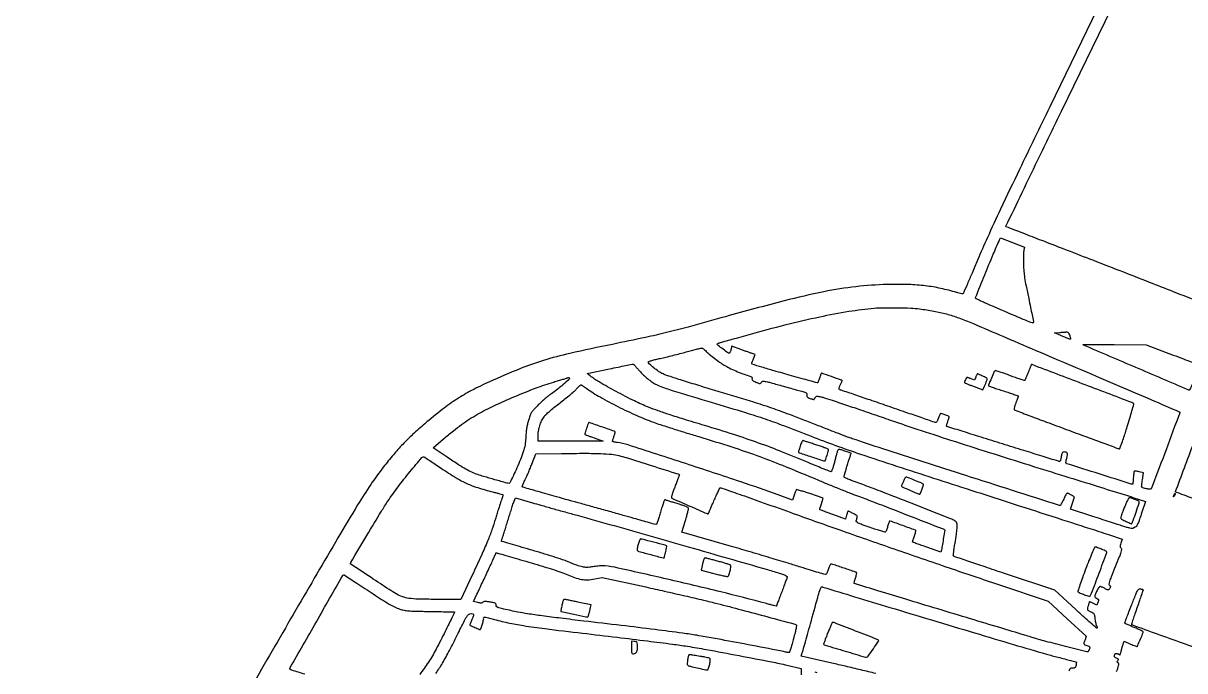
# Model space of a CAD drawing. Header units: metres. Extents: x 244 to 6504, y 133 to 4776.
# Drawn here: x 1139 to 1997, y 3397 to 3875 of the extents above; entities that cross this region are included whole.
import ezdxf

# ---------------------------------------------------------------- set-up
doc = ezdxf.new("R2010")
doc.units = ezdxf.units.M
doc.header["$MEASUREMENT"] = 0

msp = doc.modelspace()

# ---------------------------------------------------------------- linework, layer by layer
for points in [[(2417.15, 4385.34, 0.000003), (2246.3, 4080.82, 0.000001), (2074.73, 3775.01, 0.023956)], [(2390.74, 4302.36, -0.000001), (2436.6, 4383.87, -0.253439)], [(2985.13, 3282.36, 0.000001), (3054.44, 3256.15, 0.000001), (3117.63, 3232.25, 0.000001), (3170.61, 3212.21, 0.000007)], [(5649.78, 2908.29, -0.000001), (5592.12, 2927.27, -0.000136)], [(1770.95, 4232.21, -0.000001), (1756.31, 4203.53, -0.092463)], [(2661.8, 3304.26, -0.000001), (2697.55, 3290.75, -0.000089)], [(2356.38, 4565.48, -0.000006), (2331, 4482.37, -0.122858)], [(476.19, 4229.14, 0.000001), (459.62, 4235.08, 0.002147)], [(2166.88, 2385.74, -0.000003), (2059.01, 2428.09, -0.099946)], [(2437.16, 4383.96, -0.000005), (2469.22, 4367.55, -0.00026)], [(2313.85, 4375.02, -0.000022), (2253.11, 4267.79, -0.000348)], [(3110.93, 3253.38, 0.000013), (3012.15, 3290.74, 0.000016), (2894.73, 3335.15, 0.000013), (2769.32, 3382.57, -0.00051), (2533.81, 3471.88, -0.000503), (2297.42, 3562.08, -0.000023), (2063.26, 3651.71, -0.089134), (2058.39, 3654.65, -0.252954), (2058.24, 3655.06, -0.00055), (2059.22, 3661.9, -0.003408), (2060.39, 3669.64, -0.002087), (2061.88, 3678.76), (2065.84, 3702.46), (2077.4, 3733.66), (2088.96, 3764.86), (2106.7, 3796.48, 0.000002), (2119.15, 3818.66), (2165.06, 3900.45)], [(2809.66, 3348.58, -0.000003), (2861.11, 3329.19, -0.000175)], [(1593.92, 2905.57, -0.000004), (1514.48, 2912.51, -0.000011), (1436.43, 2919.33, -0.007054)], [(1602.37, 3892.86, 0.000027), (1625.76, 3936.8, 0.00054)], [(1818.98, 2759.08, 0.000018), (1857.04, 2862.14, 0.000008), (1895.3, 2965.72, 0.303576)], [(1615.57, 3936.29, 0.000086), (1595.22, 3897.28, 0.120702)], [(2076.79, 3628.02, -0.000014), (2129.58, 3607.84, -0.000367)], [(2002.8, 3671.24, -0.000254), (1988.21, 3676.98, 0.000593), (1970.6, 3683.9, 0.000318), (1948.85, 3692.4, 0.000317), (1926.66, 3701.04, 0.000497), (1907.56, 3708.44, -0.000276), (1891.18, 3714.78, -0.000455), (1877.35, 3720.15, -0.000021), (1864.88, 3725.01, -0.1038), (1864.65, 3725.16, -0.318451), (1864.62, 3725.38, -0.000012), (1876.59, 3750.31, -0.000519), (1889.84, 3777.82, -0.000312), (1905.63, 3810.45), (1946.84, 3895.51)], [(1939.94, 3902.13), (1897.01, 3813.59, 0.000596), (1874.65, 3767.35, 0.002175), (1860.64, 3737.94, 0.003384), (1850.95, 3717.01, 0.006773), (1843.62, 3700.31, -0.000334), (1839.6, 3690.82, -0.000549), (1836.19, 3682.79, -0.000035), (1833.11, 3675.56, -0.088503), (1832.99, 3675.38, -0.26798), (1832.81, 3675.33, -0.001634), (1831.13, 3675.73, -0.006028), (1829.19, 3676.23, -0.003732), (1826.92, 3676.86, 0.019846), (1815.15, 3679.73, 0.022598), (1803.68, 3681.51, 0.020787), (1791.31, 3682.34, 0.012934), (1776.78, 3682.34, 0.022469), (1753.85, 3680.71, 0.020307), (1730.36, 3677.01, 0.014398), (1700.94, 3670.25, 0.004642), (1657.76, 3658.58, -0.001503), (1630.23, 3650.95, -0.006844), (1614.14, 3646.78, -0.007524), (1598.64, 3643.24, -0.002079), (1574.17, 3638.14, 0.005085), (1542.88, 3631.42, 0.018589), (1523.27, 3626.22, 0.022238), (1505.92, 3620.07, 0.009812), (1483.54, 3610.49, 0.014378), (1470.22, 3604, 0.023454), (1459.37, 3597.66, 0.021938), (1448.67, 3590.03, 0.010791), (1435.72, 3579.46, 0.010073), (1426.8, 3571.52, 0.015484), (1419.43, 3564.27, 0.015561), (1412.55, 3556.6, 0.010313), (1405.13, 3547.4, 0.016317), (1395.91, 3534.66, 0.010979), (1386.2, 3519.55, 0.005018), (1371.69, 3495.3, 0.000619), (1340.64, 3442.07, 0.00145), (1309.54, 3388.25, 0.002326)], [(1986.93, 2957.13, 0.000002), (2009.06, 2948.59, 0.092301)], [(1768.61, 3395.04, 0.000681), (1757.59, 3397.68, 0.000676), (1746.18, 3400.37, 0.001002), (1736.18, 3402.69), (1713.57, 3407.9), (1714.12, 3409.59, 0.009516), (1714.49, 3410.83, 0.000214), (1716.18, 3416.81, 0.000482), (1718.14, 3423.81, 0.000326), (1720.37, 3431.81, -0.00027), (1725.79, 3451.27, -0.007394), (1727.3, 3456.37, -0.022514), (1728.18, 3458.8, -0.406132), (1728.87, 3459.1, 0.017483), (1729.5, 3458.88, 0.000006), (1752.96, 3451.78, 0.000107), (1779, 3443.89, 0.000065), (1809.79, 3434.58, 0.000724), (1841.45, 3425.06, 0.000963), (1870.26, 3416.5, 0.000678), (1894.44, 3409.4, 0.00977), (1903.07, 3407.07, -0.001462), (1908.13, 3405.79, -0.002345), (1912.43, 3404.66, -0.00043), (1916.22, 3403.65, -0.131612), (1916.49, 3403.49, -0.194243), (1916.58, 3403.27, -0.017909), (1916.57, 3402.67, -0.02102), (1916.5, 3401.93, -0.014921), (1916.36, 3401.11, -0.033031), (1916.05, 3399.96, -0.139062), (1915.65, 3399.38, -0.13965), (1915, 3399.09, -0.033416), (1913.82, 3399.02, 0.038548), (1912.64, 3398.92, 0.133586), (1911.94, 3398.61, 0.119501), (1911.45, 3397.97, 0.027995), (1910.98, 3396.7, 0.012923)], [(1716.95, 2894.91, -0.000001), (1705.81, 2895.88, -0.000045)], [(2026.26, 3662.05, -0.000019), (2015.13, 3666.4, -0.000419)], [(2910.82, 2101.23, -0.000002), (2871.64, 2116.15, -0.08954)], [(1997.45, 3348.55, 0.000019), (1972.87, 3358.01, 0.00003), (1951.87, 3366.09, 0.000005), (1933.29, 3373.24, 0.001731)], [(2024.98, 3615.85, -0.000047), (2049.78, 3621.95, -0.000146)], [(1946.02, 3396.53, 0.049453), (1946.46, 3397.1, 0.042759), (1946.88, 3397.9, 0.031289), (1947.21, 3398.85, 0.010923), (1947.75, 3400.96, 0.064475), (1947.86, 3402.09, 0.149567), (1947.63, 3402.75, 0.156746), (1947.08, 3403.16, -0.086027), (1946.72, 3403.35, -0.242669), (1946.61, 3403.6, -0.136779), (1946.72, 3403.96, -0.024231), (1947.15, 3404.52, 0.046852), (1947.57, 3405.15, 0.234037), (1947.59, 3405.55, 0.162078), (1947.26, 3405.91, 0.020934), (1946.32, 3406.39, -0.027405), (1945.19, 3406.98, -0.148167), (1944.73, 3407.48, -0.167141), (1944.66, 3408.12, -0.037332), (1944.98, 3409.19, -0.090923), (1945.26, 3409.65, -0.165003), (1945.63, 3409.86, -0.109502), (1946.18, 3409.84, -0.028665), (1947.01, 3409.58, 0.004168), (1947.66, 3409.34, 0.005864), (1948.24, 3409.14, 0.003577), (1948.73, 3408.98, 0.077375), (1948.88, 3408.95, 0.327351), (1948.99, 3409.03, 0.003459), (1949.28, 3409.97, 0.009222), (1949.59, 3411.1, 0.005664), (1949.92, 3412.43, -0.004774), (1950.28, 3413.87, -0.004613), (1950.66, 3415.32, -0.004563), (1951.02, 3416.59, -0.016838), (1951.29, 3417.38), (1951.83, 3418.85), (1956.56, 3416.84, 0.004821), (1958.39, 3416.08, 0.007826), (1959.95, 3415.48, 0.002562), (1961.3, 3414.99, 0.307384), (1961.47, 3415.04, 0.078378), (1961.85, 3415.63, 0.00086), (1963.73, 3420.03, 0.001494), (1965.53, 3424.28, 0.040818), (1965.91, 3425.43, 0.309732), (1965.7, 3425.97, 0.026087), (1964.36, 3426.8, 0.022653), (1962.28, 3427.81, 0.007948), (1959.22, 3429.08, -0.006347), (1956.58, 3430.16, -0.01021), (1954.35, 3431.16, -0.004307), (1952.51, 3432.05, -0.301932), (1952.35, 3432.33, -0.0739), (1952.44, 3432.73, -0.000406), (1953.81, 3436.4, -0.001754), (1955.39, 3440.58, -0.001112), (1957.27, 3445.44, -0.00191), (1960.44, 3453.52, -0.028757), (1961.71, 3456.25, -0.109511), (1962.68, 3457.38, -0.224368), (1963.8, 3457.61, -0.010683), (1964.46, 3457.43, -0.013574), (1965.05, 3457.24, -0.011578), (1965.54, 3457.06, -0.100522), (1965.73, 3456.93, -0.281775), (1965.79, 3456.68, -0.000693), (1964.6, 3453.03, -0.003944), (1963.21, 3448.9, -0.00241), (1961.51, 3444.04, 0.00201), (1959.81, 3439.18, 0.00332), (1958.41, 3435.07, 0.000462), (1957.21, 3431.42, 0.327857), (1957.27, 3431.23, 0.06934), (1957.93, 3430.89, 0.000013), (1994.73, 3417.67, 0.000025), (2031.21, 3404.57, 0.034873)], [(2002.18, 3524.5, -0.000011), (1989.96, 3529.03, -0.105482), (1989.8, 3529.13, -0.296745), (1989.75, 3529.35, -0.000023), (1996.37, 3547.02, -0.000798), (2003.13, 3564.98, -0.00075)], [(1887.28, 3358.65, -0.000007), (1903.2, 3355.09, -0.130619)], [(2005.72, 3168.19, -0.000014), (1946.16, 3186.27, -0.000153)], [(1347.29, 3394.55, -0.001495), (1337.65, 3397.52, -0.114856), (1336.26, 3398.33, -0.345388), (1336.17, 3399.01, -0.000059), (1355.74, 3433.27, -0.000066), (1375.3, 3467.49, -0.269055), (1376.03, 3467.91, -0.144999), (1376.14, 3467.87, -0.000037), (1380.67, 3464.94, -0.000708), (1385.68, 3461.67, -0.000429), (1391.61, 3457.79, 0.001289), (1403.87, 3449.78, 0.010958), (1409.47, 3446.33, 0.023643), (1413.33, 3444.29, 0.024508), (1417.33, 3442.66, 0.034511), (1420.41, 3441.81, 0.030485), (1423.71, 3441.34, 0.014351), (1428.75, 3441.08, 0.001814), (1439.66, 3440.89, -0.001103), (1446.58, 3440.77, -0.00184), (1452.41, 3440.64, -0.000137), (1457.62, 3440.5, -0.406357), (1457.71, 3440.41, -0.112691), (1457.67, 3440.25, -0.000076), (1455.68, 3436.11, -0.000911), (1453.44, 3431.5, -0.000556), (1450.79, 3426.07, -0.009712), (1444.14, 3413.11, -0.020389), (1438.37, 3403.37, -0.021293), (1431.99, 3394.4, -0.011633)], [(1989.74, 2610.17, -0.000005), (1937.37, 2630.58, -0.000013)], [(1903.83, 3364.19, -0.000057), (1848.25, 3376.68, -0.000488)], [(1444.02, 3395.09, 0.013567), (1448.78, 3402.74, 0.011456), (1453.95, 3412.07, 0.006881), (1459.69, 3423.36, -0.002644), (1465.13, 3434.31, -0.041731), (1467.31, 3437.86, -0.16173), (1469.07, 3439.11, -0.167129), (1471.2, 3439.03, -0.176694), (1471.64, 3438.65, -0.164883), (1471.75, 3438.06, -0.05913), (1471.47, 3437.04, -0.007831), (1470.59, 3434.98, 0.002684), (1469.97, 3433.55, 0.004067), (1469.45, 3432.3, 0.001602), (1469.01, 3431.23, 0.096038), (1468.97, 3431.02, 0.294427), (1469.2, 3430.66, 0.002066), (1472.7, 3429.1, 0.00202), (1476.21, 3427.56, 0.31011), (1476.61, 3427.64, 0.111261), (1477.26, 3428.68, 0.009123), (1478.26, 3431.74, 0.007405), (1479.17, 3434.89, 0.15988), (1479.12, 3435.84, -0.302778), (1479.26, 3436.45, -0.210118), (1479.95, 3436.7, -0.045467), (1481.7, 3436.42, -0.005339), (1485.53, 3435.41, 0.014041), (1497.02, 3432.57, 0.014242), (1508.59, 3430.39, 0.008637), (1524.38, 3428.17, 0.001806), (1552.1, 3424.85, -0.000901), (1577.68, 3421.84, -0.001317), (1600.2, 3419.09, -0.00139), (1618.53, 3416.74, -0.005728), (1629.61, 3415.17, -0.00734), (1643.46, 3412.83, -0.001537), (1667.65, 3408.29, -0.00134), (1691.81, 3403.62, -0.010567), (1702.97, 3401.19), (1713.39, 3398.68), (1713.4, 3394.18)], [(1403.11, 2922.2, -0.00005), (1359.46, 2926.04, -0.000007), (1314.6, 2930, -0.176126)], [(1723.53, 3396.33, 0.000141), (1725.17, 3395.91, 0.000146)]]:
    msp.add_lwpolyline(points, format="xyb")
for points in [[(1877.88, 3707.71, 0.041604), (1877.69, 3706.34, 0.006702), (1877.58, 3703.64, 0.007365), (1877.53, 3700.45, 0.006409), (1877.58, 3697.11, 0.01418), (1877.86, 3692.02, 0.017038), (1878.42, 3687.26, 0.01182), (1879.47, 3681.35, 0.003161), (1881.41, 3671.99, -0.002005), (1882.79, 3665.47, -0.003119), (1883.91, 3659.84, -0.00093), (1884.85, 3654.94, -0.101541), (1884.84, 3654.28, -0.456448), (1884.19, 3653.93, -0.006197), (1879.47, 3655.77, -0.005542), (1871.32, 3659.17, -0.000458), (1850.2, 3668.29, -0.002887), (1847.37, 3669.53, -0.00422), (1844.89, 3670.66, -0.002101), (1842.8, 3671.65, -0.073503), (1842.35, 3671.95, -0.313709), (1842.2, 3672.62, -0.000251), (1849, 3689.44, -0.002803), (1855.26, 3704.66, -0.007866), (1859.88, 3715.23), (1860.58, 3716.77), (1869.49, 3713.4), (1878.4, 3710.03)], [(1800.87, 3664.35, -0.014428), (1811.46, 3662.7, -0.020672), (1820.73, 3660.58, -0.020538), (1829.83, 3657.69, -0.013977), (1839.93, 3653.7, 0.000027), (1846.5, 3650.89, 0.000001), (1867.72, 3641.82, 0.000002), (1892.95, 3631.02, 0.000002), (1921.04, 3619.01, -0.000189), (1948.48, 3607.26, -0.000312), (1971.63, 3597.33, -0.000011), (1992.57, 3588.32, -0.095091), (1992.85, 3588.13, -0.293491), (1992.95, 3587.65, -0.000045), (1982.76, 3560.28, -0.000208), (1972.88, 3533.81, -0.049054), (1971.74, 3531.48, -0.290558), (1970.98, 3531.11, -0.017113), (1968.33, 3531.5, -0.019227), (1965.72, 3532.09, -0.199195), (1964.87, 3532.74, -0.153992), (1964.79, 3533.06, -0.004158), (1964.93, 3534.52, -0.008273), (1965.14, 3536.24, -0.00553), (1965.43, 3538.2), (1966.23, 3543.25), (1962.93, 3544.01, 0.012486), (1961.64, 3544.28, 0.018237), (1960.49, 3544.44, 0.013909), (1959.55, 3544.51, 0.211505), (1959.25, 3544.39, 0.159575), (1959.09, 3544.08, 0.006251), (1958.91, 3542.78, 0.010549), (1958.74, 3541.21, 0.007198), (1958.62, 3539.42, -0.005725), (1958.5, 3537.65, -0.009475), (1958.35, 3536.17, -0.003566), (1958.19, 3534.92, -0.3762), (1958.07, 3534.81, -0.076563), (1957.13, 3534.96, -0.000056), (1933.41, 3542.45, -0.000037), (1909.53, 3549.99, -0.12042), (1909.01, 3550.31, -0.220104), (1908.91, 3550.58, -0.011342), (1909, 3551.52, -0.016283), (1909.19, 3552.66, -0.010939), (1909.47, 3553.96, 0.021432), (1909.95, 3556.41, 0.121624), (1909.83, 3557.73, 0.222065), (1909.15, 3558.42, 0.090831), (1907.83, 3558.66, 0.099846), (1906.82, 3558.46, 0.170444), (1906.18, 3557.88, 0.073799), (1905.73, 3556.65, 0.008814), (1905.2, 3553.8, -0.024339), (1904.97, 3552.75, -0.059869), (1904.67, 3552.02, -0.10431), (1904.33, 3551.62, -0.259983), (1903.97, 3551.57, 0.015801), (1903.32, 3551.8, 0.000024), (1891.34, 3555.54, 0.000195), (1877.91, 3559.74, 0.000121), (1862.11, 3564.66, -0.000212), (1846.35, 3569.58, -0.000351), (1833.04, 3573.74, -0.000015), (1821.03, 3577.51, -0.082891), (1820.81, 3577.62, -0.296841), (1820.75, 3577.79, -0.006653), (1820.96, 3578.67, -0.012809), (1821.25, 3579.72, -0.008039), (1821.64, 3580.93, 0.00435), (1822.05, 3582.17, 0.005961), (1822.39, 3583.29, 0.003978), (1822.66, 3584.23, 0.067914), (1822.71, 3584.55, 0.31123), (1822.33, 3585.1, 0.009725), (1819.61, 3586.08, 0.010178), (1816.85, 3586.95, 0.271029), (1816.14, 3586.77, 0.093177), (1815.94, 3586.48, 0.006605), (1815.55, 3585.59, 0.009135), (1815.11, 3584.5, 0.006758), (1814.67, 3583.29, -0.021172), (1814.16, 3582, -0.045878), (1813.64, 3581.07, -0.066135), (1813.14, 3580.51, -0.23767), (1812.69, 3580.4, -0.025287), (1811.97, 3580.61, -0.000062), (1801.97, 3584.04, -0.000401), (1790.7, 3587.92, -0.00025), (1777.5, 3592.49, 0.000527), (1764.31, 3597.05, 0.000858), (1753.1, 3600.88, 0.000091), (1743.08, 3604.29, 0.082089), (1742.59, 3604.37, -0.201423), (1741.88, 3604.67, -0.195225), (1741.58, 3605.4, -0.091493), (1741.8, 3606.63, -0.027841), (1742.57, 3608.38, 0.00968), (1743.09, 3609.45, 0.015248), (1743.49, 3610.39, 0.009266), (1743.78, 3611.17, 0.287656), (1743.73, 3611.36, 0.111407), (1743.09, 3611.76, 0.00057), (1735.93, 3614.3, 0.000264), (1728.59, 3616.89, 0.31697), (1728.3, 3616.8, 0.085074), (1728.22, 3616.65, 0.001153), (1727.87, 3615.66, 0.003233), (1727.47, 3614.49, 0.002115), (1727.02, 3613.15, -0.006874), (1726.57, 3611.81, -0.01102), (1726.14, 3610.69, -0.004995), (1725.75, 3609.76, -0.299358), (1725.6, 3609.67, -0.067335), (1725.38, 3609.7, -0.000052), (1719.81, 3611.23, -0.000589), (1713.6, 3612.95, -0.000361), (1706.28, 3615, -0.001605), (1693.59, 3618.59, -0.004194), (1684.51, 3621.28, -0.000986), (1677.3, 3623.5, -0.328815), (1676.97, 3623.94, -0.086365), (1677, 3624.12, -0.001495), (1677.35, 3625.07, -0.003742), (1677.76, 3626.17, -0.002478), (1678.25, 3627.43), (1679.53, 3630.67), (1677.42, 3631.35, -0.006417), (1676.23, 3631.75, -0.001197), (1674.04, 3632.52, -0.001282), (1671.49, 3633.44, -0.001171), (1668.87, 3634.39), (1662.43, 3636.76), (1661.65, 3634.14, -0.016169), (1661.31, 3633.14, -0.024505), (1660.95, 3632.3, -0.021582), (1660.61, 3631.66, -0.263537), (1660.37, 3631.53, -0.159161), (1659.64, 3631.77, -0.002261), (1655.88, 3634.54, -0.003468), (1652.27, 3637.27, -0.090988), (1651.46, 3638.17, -0.375352), (1651.5, 3638.45, -0.048561), (1652.04, 3638.8, -0.037621), (1652.87, 3639.18, -0.0211), (1653.93, 3639.51, 0.003276), (1655.81, 3640.02, 0.000225), (1661.09, 3641.49, 0.000322), (1667.39, 3643.26, 0.000242), (1674.32, 3645.22, -0.006703), (1702.48, 3652.77, -0.010156), (1727.19, 3658.51, -0.011692), (1748.78, 3662.54, -0.018672), (1767.39, 3664.86, -0.018976), (1774.31, 3665.2, -0.006455), (1784.37, 3665.17, -0.006342), (1794.36, 3664.9, -0.021326)], [(1911.69, 3644.48, -0.01969), (1912.32, 3642.36, -0.498347), (1911.99, 3641.95, -0.093774), (1911.01, 3642.17, -0.001223), (1905.18, 3644.67), (1900.54, 3646.67), (1904.19, 3646.93, 0.000557), (1905.69, 3647.03, 0.000564), (1907.18, 3647.14, 0.000548), (1908.48, 3647.24, 0.002307), (1909.26, 3647.3, -0.105868), (1910.02, 3647.21, -0.131572), (1910.6, 3646.81, -0.077252), (1911.11, 3645.99, -0.018605)], [(1642.26, 3634.1, 0.035447), (1644.58, 3631.85, 0.00831), (1648.77, 3628.45, 0.009004), (1653.24, 3625.08, 0.020198), (1656.77, 3622.72, 0.024581), (1660.35, 3620.76, 0.010693), (1665.29, 3618.51, 0.010737), (1670.46, 3616.41, 0.01879), (1674.83, 3614.93, -0.016729), (1676.29, 3614.44, -0.086671), (1677.02, 3614.01, -0.173676), (1677.31, 3613.52, -0.122748), (1677.27, 3612.87, 0.142501), (1677.25, 3612.2, 0.141869), (1677.6, 3611.62, 0.070849), (1678.43, 3611.04, 0.015087), (1680.04, 3610.29, 0.00711), (1682.11, 3609.44, 0.090147), (1682.93, 3609.28, 0.182404), (1683.52, 3609.49, 0.048484), (1684.23, 3610.22, -0.189551), (1685.29, 3610.84, -0.081038), (1686.97, 3610.82, -0.023466), (1690.13, 3610.1, -0.001544), (1699.16, 3607.59, 0.000148), (1704.67, 3606.05, 0.000193), (1709.72, 3604.63, 0.000143), (1713.95, 3603.45, 0.00177), (1715.56, 3603, -0.018971), (1716.93, 3602.58, -0.116112), (1717.55, 3602.18, -0.188348), (1717.77, 3601.65, -0.067248), (1717.68, 3600.82, 0.082478), (1717.61, 3599.97, 0.169387), (1717.87, 3599.37, 0.094802), (1718.59, 3598.85, 0.015998), (1720.15, 3598.18, 0.018721), (1721.26, 3597.79, 0.030835), (1722.22, 3597.56, 0.032295), (1722.96, 3597.48, 0.335844), (1723.2, 3597.64, -0.042452), (1723.33, 3597.94, -0.011554), (1723.58, 3598.38, -0.011602), (1723.89, 3598.87, -0.011825), (1724.22, 3599.35, -0.218709), (1725.1, 3599.84, -0.07042), (1726.64, 3599.75, -0.02464), (1729.47, 3599.02, -0.002331), (1736.28, 3596.86, -0.003636), (1742.63, 3594.77, -0.000708), (1754.05, 3590.9, -0.000752), (1767.34, 3586.35, -0.000696), (1780.97, 3581.64, 0.003825), (1798.9, 3575.57, 0.001485), (1823.8, 3567.43, 0.001401), (1852.22, 3558.33, 0.001268), (1881.66, 3549.07, -0.00004), (1908.1, 3540.82, -0.000055), (1931.91, 3533.4, -0.000035), (1951.91, 3527.15, -0.000641), (1958.28, 3525.15), (1967.67, 3522.19), (1964.52, 3512.77, -0.004867), (1962.88, 3508.01, -0.021656), (1961.76, 3505.26, -0.03414), (1960.88, 3503.63, -0.207086), (1960.1, 3503.11, 0.038728), (1959.59, 3502.97, 0.036121), (1959.09, 3502.74, 0.038183), (1958.67, 3502.48, 0.092067), (1958.43, 3502.22, -0.303342), (1957.99, 3502.02, -0.011465), (1956.16, 3502.38, -0.015983), (1953.79, 3502.98, -0.007824), (1950.81, 3503.89, -0.000098), (1947.01, 3505.11, -0.000028), (1941.11, 3507.01, -0.000028), (1934.45, 3509.16, -0.00003), (1927.92, 3511.26), (1912.23, 3516.32), (1913.79, 3520.89), (1915.34, 3525.47), (1913.04, 3526.83, 0.014006), (1912.1, 3527.35, 0.016298), (1911.17, 3527.79, 0.015419), (1910.38, 3528.11, 0.087766), (1909.93, 3528.19, 0.239693), (1909.52, 3527.98, 0.018147), (1908.8, 3526.92, 0.021865), (1908.02, 3525.53, 0.014725), (1907.24, 3523.88, -0.007272), (1906.48, 3522.2, -0.010279), (1905.75, 3520.73, -0.006757), (1905.1, 3519.53, -0.127977), (1904.81, 3519.22, -0.219368), (1904.1, 3519.14, -0.000011), (1834.94, 3541.31, -0.000357), (1773.8, 3560.96, -0.004666), (1751.16, 3568.48, -0.007837), (1747.76, 3569.71, -0.000998), (1740.47, 3572.48, -0.001169), (1731.84, 3575.81, -0.000972), (1722.68, 3579.39, 0.002681), (1703.15, 3586.94, 0.009121), (1690.32, 3591.56, 0.007503), (1676.13, 3596.13, 0.001381), (1649.81, 3604.11, -0.001713), (1636.44, 3608.17, -0.002386), (1624.51, 3611.9, -0.001453), (1614.49, 3615.12, -0.030732), (1611.58, 3616.27, -0.041032), (1608.33, 3618.12, -0.022249), (1604.66, 3620.88, -0.015458), (1601.41, 3623.74, -0.208454), (1600.8, 3625.16, -0.323471), (1601.05, 3625.51, -0.00601), (1603.36, 3626.24, -0.012221), (1606.19, 3627.02, -0.00744), (1609.57, 3627.81, 0.004948), (1613.67, 3628.74, 0.002535), (1618.79, 3629.98, 0.002518), (1624.04, 3631.32, 0.00379), (1628.62, 3632.55, -0.001927), (1632.63, 3633.64, -0.002792), (1636.18, 3634.56, -0.001426), (1639.19, 3635.33, -0.04639), (1639.94, 3635.44, -0.104825), (1640.43, 3635.37, -0.041799), (1641.06, 3635.07, -0.039015), (1641.7, 3634.63, -0.039587)], [(1987.98, 3630.27, -0.000591), (1995.62, 3627.37, -0.000961), (2002.1, 3624.89, -0.000102), (2007.88, 3622.66, -0.092031), (2008.13, 3622.51, -0.327216), (2008.22, 3622.06, -0.000423), (2004.22, 3613.34, -0.000444), (2000.21, 3604.64, -0.292386), (1999.78, 3604.37, -0.101454), (1999.17, 3604.49, -0.000011), (1960.57, 3621.02, -0.000012), (1921.98, 3637.54, -0.095216), (1921.43, 3637.91, -0.666775), (1921.48, 3638.03, -0.000247), (1928.12, 3638.06, -0.002069), (1935.63, 3638.06, -0.001216), (1944.62, 3638), (1968.11, 3637.79)], [(1590.72, 3622.53, 0.053835), (1591.18, 3621.88, 0.003749), (1592.67, 3620.23, 0.005288), (1594.48, 3618.28, 0.003954), (1596.53, 3616.17, 0.042268), (1602.55, 3611, 0.058823), (1608.76, 3607.55, 0.023154), (1618.94, 3603.92, 0.001726), (1647.14, 3595.39, -0.001665), (1672.5, 3587.73, -0.007783), (1687.03, 3583.05, -0.008906), (1700.5, 3578.19, -0.002648), (1720.91, 3570.31, 0.006087), (1738.88, 3563.5, 0.005927), (1757.18, 3557.08, 0.003035), (1783.91, 3548.22, 0.000438), (1838.61, 3530.53, -0.000036), (1874.48, 3518.95, -0.000052), (1906.35, 3508.66, -0.000028), (1933.3, 3499.95, -0.000777), (1940.38, 3497.65), (1950.42, 3494.38), (1949.5, 3491.31, 0.010546), (1949.01, 3489.55, 0.069273), (1948.9, 3488.65, 0.138077), (1949.09, 3488.04, 0.091274), (1949.6, 3487.51, -0.277237), (1949.97, 3486.62, -0.040771), (1949.52, 3484.65, -0.019115), (1948.29, 3481.21, -0.002395), (1945.29, 3473.86, 0.00233), (1942.27, 3466.42, 0.019615), (1941.05, 3463.01, 0.044111), (1940.63, 3461.08, 0.27094), (1941.01, 3460.18, -0.057967), (1941.49, 3459.72, -0.140978), (1941.69, 3459.28, -0.121003), (1941.64, 3458.76, -0.037258), (1941.31, 3458.03, -0.035166), (1940.68, 3457.02, -0.235524), (1940.17, 3456.76, -0.115612), (1939.44, 3456.92, -0.006225), (1937.31, 3457.97, 0.009963), (1936.26, 3458.48, 0.012345), (1935.27, 3458.91, 0.010723), (1934.42, 3459.23, 0.085111), (1934.01, 3459.3, 0.230595), (1933.65, 3459.12, 0.016998), (1932.99, 3458.21, 0.020904), (1932.25, 3457.02, 0.014176), (1931.51, 3455.6, 0.006122), (1930.38, 3453.23, 0.077758), (1930.11, 3452.28, 0.193321), (1930.28, 3451.64, 0.074297), (1930.94, 3450.99, 0.010625), (1931.47, 3450.62, 0.010955), (1932, 3450.28, 0.010737), (1932.47, 3450.01, 0.045119), (1932.77, 3449.88, -0.294291), (1932.94, 3449.67, -0.050018), (1932.94, 3449.13, -0.040917), (1932.81, 3448.41, -0.025417), (1932.55, 3447.59), (1931.76, 3445.49), (1929.26, 3446.76, 0.004921), (1928.28, 3447.25, 0.007056), (1927.4, 3447.66, 0.004097), (1926.65, 3447.99, 0.102215), (1926.44, 3448.04, 0.325426), (1926.13, 3447.81, 0.00517), (1925.45, 3445.64, 0.011903), (1924.88, 3443.54, 0.059811), (1924.73, 3442.34, 0.215151), (1924.88, 3442, 0.033397), (1925.48, 3441.53, 0.032171), (1926.31, 3441.04, 0.022934), (1927.3, 3440.6, -0.030827), (1928.87, 3439.87, -0.13709), (1929.59, 3439.16, -0.093717), (1929.99, 3438.05, -0.010349), (1930.35, 3435.37, 0.012033), (1930.58, 3433.69, 0.014998), (1930.88, 3432.15, 0.013274), (1931.2, 3430.88, 0.101711), (1931.48, 3430.34, -0.060756), (1931.71, 3429.97, -0.050245), (1931.86, 3429.53, -0.052234), (1931.92, 3429.1, -0.08753), (1931.87, 3428.74, -0.53113), (1931.52, 3428.64, -0.001489), (1927.13, 3432.38, -0.005814), (1922.08, 3436.83, -0.003402), (1916.12, 3442.26), (1900.64, 3456.59), (1863.5, 3468.96, -0.000611), (1849.22, 3473.73, -0.000998), (1837.14, 3477.82, -0.000093), (1826.32, 3481.5, -0.110476), (1825.93, 3481.74, -0.230849), (1825.79, 3482.11, -0.0028), (1826.08, 3484.75, -0.007645), (1826.49, 3487.84, -0.004842), (1827.06, 3491.42, 0.005891), (1828.05, 3497.82, 0.01764), (1828.53, 3502.22, 0.021955), (1828.61, 3505.28, 0.144243), (1828.16, 3506.73, 0.059238), (1827.88, 3507.06, 0.021316), (1827.41, 3507.46, 0.020795), (1826.85, 3507.86, 0.023173), (1826.27, 3508.19, 0.027362), (1823.17, 3509.61, 0.000227), (1798.37, 3519.36, 0.000863), (1775.45, 3528.31, 0.003715), (1761.76, 3533.51, -0.000499), (1750.49, 3537.71, -0.010575), (1747.17, 3539.03, -0.033417), (1745.59, 3539.83, -0.265279), (1745.2, 3540.51, -0.069528), (1745.28, 3541.06, -0.001774), (1745.97, 3543.45, -0.003748), (1746.82, 3546.26, -0.002545), (1747.82, 3549.45, 0.001663), (1748.81, 3552.59, 0.002754), (1749.63, 3555.25, 0.000316), (1750.34, 3557.61, 0.336007), (1750.3, 3557.71, 0.055809), (1750.19, 3557.76, 0.000221), (1748.88, 3558.23, 0.001123), (1747.4, 3558.75, 0.000706), (1745.66, 3559.36, 0.008401), (1743.33, 3560.12, 0.039779), (1741.96, 3560.43, 0.08115), (1741.11, 3560.41, 0.21175), (1740.62, 3560.07, 0.065197), (1740.34, 3559.45, 0.003082), (1739.69, 3557.25, 0.005026), (1738.96, 3554.62, 0.00359), (1738.19, 3551.66, -0.008534), (1737.38, 3548.66, -0.015346), (1736.61, 3546.24, -0.009857), (1735.89, 3544.35, -0.30646), (1735.5, 3544.09, -0.09544), (1734.91, 3544.2, -0.000736), (1730.4, 3546.01, -0.002685), (1725.24, 3548.13, -0.001717), (1719.25, 3550.64, 0.006093), (1699.83, 3558.6, 0.008309), (1682.13, 3565.27, 0.008026), (1663.74, 3571.52, 0.005139), (1642.2, 3578.21, -0.001641), (1626.88, 3582.85, -0.004601), (1616.2, 3586.23, -0.006407), (1607.98, 3589.04, -0.009259), (1600.79, 3591.74, -0.02023), (1590.49, 3596.33, -0.008637), (1577.08, 3603.26, -0.007585), (1564.35, 3610.36, -0.040779), (1557.84, 3614.88), (1555.62, 3616.7), (1572.08, 3620.07, -0.000545), (1578.44, 3621.37, -0.000848), (1583.94, 3622.48, -0.000233), (1588.73, 3623.43, -0.029184), (1589.33, 3623.52, -0.11549), (1589.68, 3623.46, -0.060022), (1590.07, 3623.25, -0.054873), (1590.43, 3622.92, -0.055263)], [(1883.35, 3622.97, 0.039689), (1883.19, 3622.65, 0.000996), (1882.55, 3621.12, 0.002133), (1881.82, 3619.32, 0.001452), (1881, 3617.27, -0.004087), (1880.17, 3615.21, -0.005869), (1879.4, 3613.4, -0.003301), (1878.72, 3611.9, -0.08771), (1878.47, 3611.53, -0.280541), (1878.07, 3611.43, -0.002754), (1875.14, 3612.37, -0.007975), (1871.72, 3613.54, -0.004961), (1867.75, 3615.01, 0.004379), (1863.76, 3616.5, 0.006743), (1860.29, 3617.71, 0.002694), (1857.3, 3618.68, 0.168445), (1856.75, 3618.67, 0.201383), (1856.04, 3617.99, 0.003662), (1853.89, 3613.09, 0.002883), (1851.79, 3608.08, 0.312725), (1851.93, 3607.4, 0.107874), (1852.16, 3607.26, 0.000356), (1855.27, 3606.23, 0.001951), (1858.81, 3605.07, 0.001219), (1862.95, 3603.75, -0.003573), (1867.08, 3602.41, -0.005847), (1870.55, 3601.21, -0.001436), (1873.55, 3600.12, -0.314928), (1873.71, 3599.89, -0.083541), (1873.66, 3599.57, -0.002285), (1873.19, 3598.24, -0.004664), (1872.62, 3596.69, -0.003175), (1871.95, 3594.93, 0.013023), (1871.27, 3593.06, 0.024075), (1870.84, 3591.52, 0.023365), (1870.62, 3590.32, 0.248115), (1870.79, 3589.87, 0.092251), (1871.34, 3589.54, 0.000141), (1882.31, 3585.39, 0.001131), (1894.63, 3580.76, 0.000698), (1909.15, 3575.36, -0.000035), (1923.7, 3569.98, -0.000056), (1936.12, 3565.39, -0.000009), (1947.12, 3561.32, -0.003427), (1947.91, 3561.01, 0.396289), (1948.61, 3561.3, 0.016386), (1949.75, 3564.01, 0.013134), (1951.35, 3568.57, 0.002301), (1954.11, 3577.25, 0.002677), (1956.07, 3583.65, 0.004363), (1957.65, 3589.1, 0.000863), (1958.99, 3593.89, 0.270421), (1958.9, 3594.26, 0.10584), (1957.51, 3595.16, 0.000096), (1920.91, 3609.08, 0.00004), (1883.88, 3623.15, 0.359453)], [(1542.5, 3613.01, -0.215961), (1542.05, 3612.03, -0.004087), (1537.7, 3608.27, -0.010624), (1533.16, 3604.58, -0.017431), (1529.14, 3601.68, 0.020982), (1527.15, 3600.22, 0.008688), (1524.59, 3598.09, 0.008578), (1521.91, 3595.71, 0.010941), (1519.54, 3593.42, 0.008467), (1516.3, 3590.05, 0.041884), (1514.68, 3587.99, 0.051671), (1513.59, 3585.88, 0.017205), (1512.43, 3582.6, 0.018422), (1511.63, 3579.72, 0.017066), (1511.03, 3576.72, 0.015674), (1510.59, 3573.45, 0.011098), (1510.3, 3569.76, -0.011317), (1509.93, 3565.15, -0.033783), (1509.4, 3562.03, -0.02789), (1508.4, 3558.71, -0.005857), (1506.26, 3553.03, -0.009388), (1503.78, 3547.04, -0.009746), (1501.12, 3541.21, -0.003328), (1498.53, 3535.93, -0.284494), (1497.8, 3535.48, -0.067911), (1496.35, 3535.67, -0.000874), (1487.44, 3538.17, -0.002455), (1479.16, 3540.55, -0.015026), (1474.93, 3541.92, -0.02057), (1470.36, 3543.78, -0.022215), (1466.08, 3545.96, -0.014651), (1460.75, 3549.19, -0.003662), (1452.25, 3554.78), (1441.83, 3561.74), (1449.6, 3568.36, -0.006802), (1456.84, 3574.35, -0.012901), (1462.86, 3578.94, -0.014669), (1468.55, 3582.81, -0.012719), (1474.72, 3586.53, -0.019025), (1486.74, 3592.76, -0.009928), (1502.15, 3599.65, -0.009927), (1517.87, 3605.95, -0.018395), (1530.91, 3610.33, 0.000328), (1534.51, 3611.4, 0.000492), (1537.65, 3612.34, 0.000195), (1540.35, 3613.15, 0.011104), (1540.84, 3613.31, -0.024183), (1541.64, 3613.54, -0.104339), (1542.12, 3613.56, -0.21137), (1542.39, 3613.37, -0.141182)], [(1842.3, 3613.99), (1841.34, 3611.69), (1839, 3612.67, 0.008068), (1838.06, 3613.04, 0.010047), (1837.18, 3613.36, 0.008504), (1836.43, 3613.59, 0.072453), (1836.08, 3613.64, 0.259939), (1835.48, 3613.31, 0.030666), (1834.72, 3611.9, 0.030395), (1834.15, 3610.42, 0.28074), (1834.3, 3609.77, 0.095927), (1834.63, 3609.55, 0.00195), (1836.47, 3608.78, 0.004524), (1838.63, 3607.9, 0.003017), (1841.12, 3606.93), (1847.55, 3604.48), (1848.77, 3607.24, 0.005458), (1850.55, 3611.39, 0.14089), (1850.69, 3612.59, 0.233412), (1850.09, 3613.43, 0.017928), (1847.53, 3614.67, 0.00286), (1846.1, 3615.29, 0.004307), (1844.85, 3615.82, 0.00179), (1843.78, 3616.25, 0.095428), (1843.56, 3616.29, 0.262222), (1843.41, 3616.2, 0.010607), (1843.07, 3615.62, 0.016202), (1842.69, 3614.87, 0.0105)], [(1555.3, 3605.46, 0.02475), (1565.11, 3599.26, 0.011715), (1578.31, 3592.21, 0.011685), (1592.24, 3585.58, 0.018625), (1604.48, 3580.64, 0.007628), (1609.59, 3578.89, 0.001814), (1618.15, 3576.13, 0.001866), (1628.01, 3573.03, 0.001842), (1637.93, 3569.99, -0.004315), (1662.31, 3562.39, -0.009595), (1680.71, 3556.09, -0.008896), (1699.67, 3548.8, -0.003228), (1726.32, 3537.81, 0.002366), (1734.27, 3534.51, 0.00192), (1742.83, 3531.05, 0.00194), (1750.74, 3527.92, 0.005041), (1756.46, 3525.75, -0.004193), (1767.45, 3521.6, -0.000517), (1791.34, 3512.32, -0.000054), (1818.22, 3501.85, -0.05999), (1819.3, 3501.27, -0.284492), (1819.42, 3500.99, -0.000501), (1818.6, 3495.52, -0.003955), (1817.77, 3490.39, -0.008152), (1817.03, 3486.4), (1816.69, 3484.69), (1806.28, 3488.3, -0.000678), (1802.28, 3489.7, -0.001099), (1798.89, 3490.9, -0.000134), (1795.86, 3491.97, -0.09115), (1795.71, 3492.06, -0.292314), (1795.67, 3492.19, -0.002463), (1795.98, 3493.29, -0.007594), (1796.37, 3494.57, -0.004698), (1796.87, 3496.06, 0.003605), (1797.38, 3497.57, 0.00511), (1797.81, 3498.92, 0.002992), (1798.15, 3500.07, 0.071254), (1798.2, 3500.4, 0.314798), (1797.88, 3500.86, 0.000555), (1788.53, 3504.27, 0.000552), (1779.18, 3507.65, 0.318993), (1778.65, 3507.5, 0.087043), (1778.57, 3507.35, 0.001102), (1778.2, 3506.31, 0.003188), (1777.8, 3505.09, 0.002079), (1777.34, 3503.68, -0.006393), (1776.86, 3502.25, -0.008568), (1776.39, 3500.97, -0.006269), (1775.97, 3499.91, -0.084723), (1775.74, 3499.56, -0.284874), (1775.35, 3499.44, -0.002641), (1772.27, 3500.32, -0.007831), (1768.69, 3501.42, -0.004861), (1764.52, 3502.81, -0.003078), (1758.42, 3504.96, -0.024582), (1755.67, 3506.11, -0.061353), (1754.34, 3506.95, -0.305235), (1754.1, 3507.76, 0.000192), (1754.27, 3508.32, 0.000108), (1754.48, 3509, 0.000108), (1754.69, 3509.68, 0.000177), (1754.87, 3510.26, 0.138969), (1754.89, 3510.98, 0.133257), (1754.53, 3511.62, 0.06643), (1753.65, 3512.3, 0.013689), (1751.91, 3513.24, 0.003731), (1750.6, 3513.89, 0.00554), (1749.45, 3514.44, 0.002618), (1748.46, 3514.89, 0.105759), (1748.23, 3514.94, 0.294465), (1748.06, 3514.84, 0.009674), (1747.74, 3514.09, 0.01566), (1747.39, 3513.15, 0.009907), (1747.04, 3512.04), (1746.2, 3509.14), (1736.92, 3512.45, -0.00152), (1733.35, 3513.73, -0.002398), (1730.29, 3514.86, -0.000579), (1727.62, 3515.87, -0.097947), (1727.35, 3516.03, -0.26305), (1727.28, 3516.27, -0.006317), (1727.54, 3517.45, -0.012189), (1727.92, 3518.86, -0.007778), (1728.42, 3520.48), (1729.78, 3524.66), (1719.96, 3527.88, 0.003318), (1716.17, 3529.1, 0.005405), (1712.95, 3530.07, 0.001274), (1710.13, 3530.88, 0.289095), (1709.88, 3530.81, 0.087746), (1709.73, 3530.57, 0.002795), (1709.32, 3529.51, 0.005333), (1708.86, 3528.24, 0.003667), (1708.36, 3526.8), (1707.11, 3523.09), (1696.51, 3526.96, 0.006641), (1668.99, 3536.61, 0.002196), (1628.33, 3550.05, 0.000775), (1585.72, 3563.86, 0.04502), (1577.73, 3565.66, -0.012338), (1576.41, 3565.87, -0.019807), (1575.3, 3566.12, -0.014647), (1574.44, 3566.38, -0.323573), (1574.3, 3566.58, -0.068623), (1574.34, 3566.88, -0.003708), (1574.61, 3567.82, -0.00573), (1574.95, 3568.94, -0.004145), (1575.36, 3570.17, 0.009177), (1575.75, 3571.39, 0.014161), (1576.04, 3572.46, 0.008447), (1576.24, 3573.35, 0.251792), (1576.18, 3573.56, 0.112388), (1575.55, 3573.96, 0.000334), (1566.37, 3577.17, 0.000151), (1557.01, 3580.45, 0.342042), (1556.74, 3580.36, 0.063483), (1556.24, 3579.35, 0.003016), (1555.03, 3575.79, 0.000937), (1553.75, 3571.95, 0.314218), (1553.84, 3571.66, 0.077506), (1554.05, 3571.54, 0.000581), (1555.96, 3570.82, 0.002159), (1558.16, 3570, 0.001381), (1560.72, 3569.07), (1567.34, 3566.69), (1543.33, 3566.65), (1519.31, 3566.61), (1519.32, 3570.42, -0.04103), (1519.64, 3574.11, -0.03324), (1520.56, 3577.99, -0.033572), (1521.96, 3581.65, -0.045093), (1523.74, 3584.73, -0.048835), (1525.08, 3586.29, -0.010698), (1527.7, 3588.67, -0.010592), (1530.96, 3591.41, -0.008165), (1534.63, 3594.26, 0.006353), (1538.29, 3597.08, 0.005965), (1541.95, 3600.05, 0.005946), (1545.14, 3602.76, 0.020393), (1547.11, 3604.63, -0.003036), (1548.52, 3606.05, -0.004827), (1549.74, 3607.25, -0.001299), (1550.81, 3608.28, -0.192781), (1550.97, 3608.34, -0.146734), (1551.14, 3608.29, -0.001098), (1552.34, 3607.5, -0.00398), (1553.71, 3606.57, -0.002528)], [(1712.74, 3562.97, 0.00575), (1712.2, 3561.27, 0.009219), (1711.78, 3559.81, 0.003611), (1711.46, 3558.56, 0.285893), (1711.52, 3558.38, 0.096281), (1712.04, 3558.08, 0.000196), (1721.04, 3555.11, 0.000234), (1730, 3552.15, 0.07972), (1730.71, 3552.04, 0.316518), (1731.35, 3552.49, 0.00749), (1732.6, 3556.14, 0.007747), (1733.73, 3559.83, 0.286308), (1733.51, 3560.64, 0.095643), (1733.04, 3560.92, 0.002129), (1730.58, 3561.83, 0.004742), (1727.68, 3562.85, 0.003179), (1724.34, 3563.98, -0.000281), (1720.98, 3565.08, -0.000412), (1718.03, 3566.06, -0.000193), (1715.52, 3566.89, -0.007576), (1714.97, 3567.08, 0.337688), (1714.58, 3566.96, 0.031127), (1714.01, 3566.05, 0.02869), (1713.38, 3564.71, 0.014755)], [(1579.07, 3556.04, -0.012601), (1584.44, 3554.5, -0.000557), (1602.91, 3548.67, -0.000054), (1623.27, 3542.21, -0.163682), (1623.71, 3541.89, -0.248685), (1623.72, 3541.79, -0.00024), (1622.82, 3539.39, -0.002231), (1621.79, 3536.71, -0.001357), (1620.55, 3533.54, 0.007068), (1619.35, 3530.36, 0.011208), (1618.41, 3527.59, 0.005291), (1617.71, 3525.25, 0.277811), (1617.83, 3524.82, 0.088667), (1618.54, 3524.34, 0.00017), (1631.3, 3518.73, 0.000147), (1644.12, 3513.11, 0.103671), (1644.85, 3512.95, 0.29529), (1644.94, 3513.02, 0.000228), (1646.18, 3515.78, 0.00228), (1647.55, 3518.88, 0.00138), (1649.15, 3522.56, -0.003643), (1650.77, 3526.24, -0.005918), (1652.2, 3529.34, -0.001525), (1653.48, 3532.01, -0.28748), (1653.73, 3532.16, -0.083839), (1655.03, 3531.94, -0.000413), (1667.66, 3527.54, -0.001606), (1683.51, 3521.94, -0.000621), (1705.46, 3514.09, 0.001643), (1741.4, 3501.3, 0.001148), (1782.02, 3487.1, 0.001147), (1822.77, 3473.06, 0.00162), (1859.14, 3460.76), (1895.91, 3448.46), (1909.9, 3435.51), (1923.89, 3422.55), (1922.98, 3419.97, 0.010101), (1922.23, 3417.7, 0.156247), (1922.24, 3416.89, 0.208554), (1922.73, 3416.34, 0.020053), (1924.42, 3415.66, -0.021206), (1925.66, 3415.15, -0.111014), (1926.25, 3414.7, -0.175639), (1926.45, 3414.15, -0.073681), (1926.33, 3413.37, -0.018985), (1926.13, 3412.78, -0.017966), (1925.88, 3412.2, -0.018258), (1925.62, 3411.7, -0.058062), (1925.4, 3411.39, -0.273276), (1924.45, 3411.11, -0.000544), (1908.64, 3415.03, -0.004045), (1894.01, 3418.8, -0.009865), (1883.32, 3421.87, 0.001418), (1878.23, 3423.43, 0.000059), (1860.09, 3428.92, 0.000102), (1838.59, 3435.42, 0.000073), (1814.48, 3442.7, -0.000266), (1790.86, 3449.85, -0.00044), (1770.93, 3455.91, -0.000017), (1752.92, 3461.4, -0.122952), (1752.66, 3461.56, -0.249513), (1752.59, 3461.79, -0.007078), (1752.81, 3462.83, -0.012821), (1753.12, 3464.09, -0.008272), (1753.55, 3465.52, 0.008445), (1753.98, 3466.96, 0.013153), (1754.29, 3468.21, 0.007305), (1754.5, 3469.25, 0.259569), (1754.43, 3469.48, 0.104241), (1753.58, 3469.98, 0.00065), (1745.16, 3472.85, 0.000814), (1736.82, 3475.66, 0.081021), (1735.6, 3475.86, 0.233173), (1735.19, 3475.65, 0.032136), (1734.64, 3474.84, 0.031375), (1734.08, 3473.71, 0.021702), (1733.58, 3472.38, -0.00834), (1733.11, 3471.01, -0.010539), (1732.63, 3469.75, -0.00878), (1732.18, 3468.72, -0.079715), (1731.91, 3468.31, -0.280867), (1731.39, 3468.16, -0.001644), (1726.34, 3469.57, -0.005971), (1720.41, 3471.3, -0.003386), (1713.28, 3473.54, 0.003838), (1703.99, 3476.45, 0.001258), (1690.27, 3480.59, 0.001254), (1675.01, 3485.12, 0.001417), (1660.34, 3489.38), (1625.48, 3499.4), (1628.05, 3507.99, 0.004799), (1629.02, 3511.33, 0.007246), (1629.79, 3514.26, 0.003328), (1630.39, 3516.76, 0.150014), (1630.35, 3517.28, 0.207636), (1630, 3517.64, 0.00489), (1627.77, 3518.52, 0.009982), (1625.09, 3519.49, 0.006509), (1621.95, 3520.5, -0.00059), (1618.77, 3521.49, -0.000858), (1615.98, 3522.37, -0.000424), (1613.6, 3523.12, -0.014741), (1613.05, 3523.31, 0.403832), (1612.62, 3523.13, 0.011372), (1611.81, 3521.09, 0.015089), (1610.85, 3518.25, 0.006013), (1609.7, 3514.3, -0.004999), (1608.66, 3510.74, -0.008137), (1607.71, 3507.74, -0.002731), (1606.84, 3505.2, -0.319016), (1606.57, 3505, -0.067426), (1606.15, 3505.06, -0.000253), (1601.48, 3506.35, -0.001315), (1596.18, 3507.84, -0.000826), (1590, 3509.6, 0.000926), (1582.25, 3511.8, 0.000405), (1571.96, 3514.69, 0.000401), (1561.03, 3517.75, 0.000536), (1551.11, 3520.51, -0.000707), (1532.84, 3525.59, -0.001712), (1519.36, 3529.41, -0.000307), (1508.37, 3532.57, -0.126847), (1507.69, 3532.97, -0.296298), (1507.64, 3533.21, -0.005682), (1508.14, 3534.47, -0.011776), (1508.79, 3535.96, -0.007372), (1509.62, 3537.67, 0.011387), (1510.68, 3539.89, 0.004338), (1512.05, 3543.02, 0.004293), (1513.48, 3546.46, 0.005247), (1514.75, 3549.69), (1517.66, 3557.3), (1536.54, 3557.54, -0.002673), (1554.3, 3557.67, -0.009341), (1565.76, 3557.48, -0.014001), (1573.68, 3556.98, -0.040791)], [(1447.82, 3546.68, 0.010044), (1458.8, 3539.68, 0.029074), (1466.75, 3535.44, 0.031451), (1474.79, 3532.34, 0.013471), (1485.86, 3529.17, -0.001477), (1488.67, 3528.44, -0.002329), (1491.08, 3527.8, -0.00056), (1493.18, 3527.22, -0.095374), (1493.39, 3527.11, -0.30727), (1493.45, 3526.93, -0.003107), (1493.06, 3525.56, -0.008642), (1492.57, 3523.96, -0.005337), (1491.93, 3522.09, 0.006453), (1491.11, 3519.69, 0.002486), (1490.04, 3516.33, 0.002461), (1488.92, 3512.67, 0.003033), (1487.9, 3509.25, -0.01521), (1485.32, 3501.25, -0.0121), (1482.06, 3492.78, -0.008863), (1477.52, 3482.28, -0.003234), (1470.72, 3467.58), (1462.31, 3449.69), (1443.83, 3449.8, -0.004729), (1430.76, 3449.99, -0.028623), (1424, 3450.55, -0.052089), (1419.29, 3451.72, -0.044908), (1414.66, 3453.88, -0.012841), (1409.48, 3457.07, -0.001034), (1396.09, 3465.84, -0.000083), (1381.08, 3475.73, -0.252227), (1380.87, 3476.12, -0.135397), (1381.13, 3477.08, -0.000127), (1393.08, 3497.08, -0.001084), (1403.78, 3514.9, -0.010886), (1408.43, 3522.23, -0.01488), (1415.98, 3532.88, -0.011388), (1424.83, 3544.07, -0.003827), (1433.65, 3554.56, -0.364304), (1435.46, 3554.87, -0.012618), (1436, 3554.53, -0.000154), (1439.39, 3552.29, -0.000458), (1443.31, 3549.69, -0.0003)], [(1788.95, 3537.05, 0.00529), (1788.43, 3535.84, 0.007329), (1788, 3534.74, 0.004821), (1787.65, 3533.82, 0.086897), (1787.6, 3533.51, 0.296676), (1787.94, 3532.98, 0.001393), (1794.23, 3530.21, 0.001342), (1800.54, 3527.48, 0.325017), (1801.12, 3527.61, 0.082316), (1801.87, 3528.82, 0.012701), (1802.89, 3531.47, 0.006721), (1803.84, 3534.26, 0.302826), (1803.68, 3534.83, 0.076454), (1802.58, 3535.51, 0.002062), (1797.35, 3537.71, 0.001691), (1792.03, 3539.91, 0.09736), (1790.99, 3540.11, 0.22678), (1790.65, 3539.95, 0.023), (1790.11, 3539.21, 0.025191), (1789.52, 3538.22, 0.017393)], [(1548.13, 3511.9, -0.002365), (1575.47, 3504.24, -0.000357), (1630.14, 3488.61, -0.000136), (1688.66, 3471.81, -0.009515), (1698.38, 3468.81, -0.007835), (1701.09, 3467.87, -0.04552), (1702.46, 3467.23, -0.114734), (1703.07, 3466.65, -0.242724), (1703.14, 3466.02, 0.003365), (1702.84, 3465.25, 0.000124), (1701.76, 3462.33, 0.000226), (1700.48, 3458.88, 0.000159), (1699.04, 3454.99, -0.000775), (1697.62, 3451.17, -0.00125), (1696.39, 3447.92, -0.000178), (1695.3, 3445.03, -0.088493), (1695.2, 3444.87, -0.27852), (1695.04, 3444.82, -0.000926), (1692.97, 3445.31, -0.004557), (1690.6, 3445.9, -0.002794), (1687.83, 3446.64, 0.006058), (1654.21, 3455.33, 0.003757), (1614.55, 3464.75, 0.001696), (1575.95, 3473.48, 0.054716), (1566.39, 3474.53, 0.017281), (1564.73, 3474.47, 0.009468), (1562.7, 3474.3, 0.009426), (1560.65, 3474.04, 0.014836), (1558.89, 3473.73, -0.051792), (1555.49, 3473.39, -0.054088), (1552.13, 3473.76, -0.034956), (1547.88, 3475.03, -0.008868), (1541.17, 3477.68, 0.018246), (1537.5, 3479.06, 0.003226), (1530.5, 3481.34, 0.003489), (1522.26, 3483.9, 0.003135), (1513.68, 3486.45, -0.000355), (1505.54, 3488.82, -0.000584), (1498.66, 3490.83, -0.000036), (1492.47, 3492.66, -0.096597), (1492.31, 3492.74, -0.29923), (1492.27, 3492.87, -0.004259), (1492.5, 3493.69, -0.010135), (1492.8, 3494.66, -0.006307), (1493.19, 3495.79, 0.0088), (1493.78, 3497.52, 0.001367), (1494.88, 3500.97, 0.001523), (1496.15, 3505.04, 0.001325), (1497.46, 3509.31, -0.002266), (1498.77, 3513.54, -0.002749), (1500.03, 3517.5, -0.002323), (1501.12, 3520.82, -0.018981), (1501.69, 3522.31), (1502.7, 3524.72), (1515.15, 3521.13, 0.001344), (1521.34, 3519.37, 0.000512), (1529.97, 3516.94, 0.000507), (1539.36, 3514.33, 0.000622)], [(1951.99, 3517.59, 0.00597), (1950.91, 3514.75, 0.008883), (1950.03, 3512.24, 0.004681), (1949.36, 3510.11, 0.15617), (1949.36, 3509.58, 0.202183), (1949.91, 3508.96, 0.004911), (1953.42, 3507.3, 0.003735), (1957.02, 3505.68, 0.382949), (1957.5, 3505.83, 0.045673), (1958.57, 3508.14, 0.003889), (1960.71, 3514.32, 0.001431), (1962.94, 3520.97, 0.173448), (1962.92, 3521.85, 0.192899), (1962.27, 3522.55, 0.013071), (1959.74, 3523.67, 0.018096), (1957.16, 3524.62, 0.081033), (1955.57, 3524.87, 0.277236), (1955.2, 3524.65, 0.006437), (1954.23, 3522.73, 0.012441), (1953.14, 3520.38, 0.007883)], [(1989.06, 3526.42, -0.022794), (1988.56, 3525.65, -0.582659), (1988.36, 3525.67, -0.18392), (1988.34, 3526.07, -0.013074), (1988.73, 3527.17, -0.033338), (1988.91, 3527.56, -0.064271), (1989.11, 3527.84, -0.109577), (1989.3, 3527.97, -0.299281), (1989.45, 3527.94, -0.217548), (1989.52, 3527.74, -0.045448), (1989.46, 3527.36, -0.039963), (1989.3, 3526.9, -0.028467)], [(1593.21, 3490.35, 0.014695), (1592.81, 3488.77, 0.021648), (1592.57, 3487.35, 0.017975), (1592.46, 3486.21, 0.232005), (1592.62, 3485.82, 0.112773), (1593.75, 3485.22, 0.00113), (1602.62, 3482.83, 0.000557), (1611.76, 3480.39, 0.2916), (1612.29, 3480.56, 0.117512), (1612.77, 3481.52, 0.005347), (1613.57, 3485.13, 0.002905), (1614.34, 3488.92, 0.316153), (1614.13, 3489.37, 0.070413), (1613.22, 3489.76, 0.000448), (1604.63, 3492.03, 0.00049), (1596.08, 3494.27, 0.063898), (1595, 3494.41, 0.278029), (1594.69, 3494.22, 0.017427), (1594.2, 3493.22, 0.021672), (1593.69, 3491.91, 0.014038)], [(1510.44, 3477.9, -0.002316), (1518.71, 3475.46, -0.00272), (1526.52, 3473.07, -0.002392), (1533.11, 3470.98, -0.016798), (1536.27, 3469.84, 0.006201), (1546.27, 3466, 0.039729), (1551.49, 3464.53, 0.063855), (1555.77, 3464.24, 0.031379), (1561.2, 3464.91), (1566.76, 3465.95), (1598.85, 3458.95, -0.001861), (1612.64, 3455.89, -0.001464), (1627.56, 3452.47, -0.00148), (1641.41, 3449.21, -0.003657), (1651.54, 3446.72, -0.002216), (1669.45, 3442.09, -0.001742), (1688.82, 3436.91, -0.000329), (1708.01, 3431.7, -0.068875), (1709.79, 3430.94, -0.296837), (1710.07, 3430.37, -0.016316), (1709.74, 3428.33, -0.016019), (1709.07, 3425.33, -0.004642), (1707.84, 3420.76, -0.002725), (1706.77, 3417.01, -0.004209), (1705.8, 3413.78, -0.001424), (1704.93, 3411, -0.120779), (1704.7, 3410.63, -0.219207), (1704.37, 3410.5, -0.013072), (1703.26, 3410.62, -0.017692), (1701.91, 3410.84, -0.011981), (1700.4, 3411.19, 0.015435), (1695.39, 3412.31, 0.000352), (1671.41, 3416.85, 0.000775), (1648.67, 3421.11, 0.004419), (1636.56, 3423.25, 0.008629), (1626.09, 3424.82, 0.001396), (1605.65, 3427.46, 0.00148), (1580.75, 3430.53, 0.001084), (1553.1, 3433.8, -0.001712), (1536.04, 3435.84, -0.003204), (1522.25, 3437.63, -0.003771), (1511.49, 3439.17, -0.012362), (1504.41, 3440.42, -0.001875), (1494.15, 3442.54, -0.02585), (1490.49, 3443.51, -0.0928), (1488.85, 3444.4, -0.25386), (1488.36, 3445.58, 0.126047), (1488.24, 3446.39, 0.179945), (1487.74, 3446.92, 0.067279), (1486.61, 3447.31, 0.007409), (1483.9, 3447.8, 0.007887), (1481.44, 3448.16, 0.039174), (1480.04, 3448.23, 0.077255), (1479.17, 3448.08, 0.147039), (1478.6, 3447.66, -0.121513), (1478.1, 3447.26, -0.09439), (1477.42, 3447.09, -0.054219), (1476.41, 3447.14, -0.01387), (1474.82, 3447.45), (1471.72, 3448.12), (1474.23, 3453.54, -0.000737), (1475.57, 3456.42, -0.000202), (1477.69, 3460.94, -0.000205), (1480.09, 3466.07, -0.000213), (1482.46, 3471.12, 0.001705), (1484.65, 3475.82, 0.002684), (1486.5, 3479.87, 0.000676), (1488.09, 3483.42, 0.105216), (1488.18, 3483.85, -0.165721), (1488.25, 3484.05, -0.143778), (1488.42, 3484.18, -0.105182), (1488.69, 3484.21, -0.062535), (1489.01, 3484.15, 0.010569), (1489.66, 3483.94, 0.000063), (1495.64, 3482.2, 0.000265), (1502.48, 3480.21, 0.000169)], [(1641.25, 3478.04, 0.004123), (1640.96, 3476.9, 0.002946), (1640.65, 3475.63, 0.002975), (1640.36, 3474.41, 0.006365), (1640.16, 3473.47), (1639.76, 3471.48), (1649.1, 3468.96, 0.00526), (1652.74, 3468.02, 0.00782), (1655.95, 3467.28, 0.003974), (1658.67, 3466.72, 0.141268), (1659.3, 3466.78, 0.225964), (1660.15, 3467.67, 0.018678), (1661.05, 3470.83, 0.017928), (1661.72, 3474.05, 0.257601), (1661.35, 3475.12, 0.106043), (1660.85, 3475.41, 0.002996), (1658.49, 3476.14, 0.005982), (1655.68, 3476.97, 0.004062), (1652.46, 3477.84, -0.000149), (1649.21, 3478.69, -0.000205), (1646.29, 3479.46, -0.00013), (1643.83, 3480.11, -0.002492), (1643.07, 3480.32, 0.144126), (1642.5, 3480.31, 0.149843), (1642.04, 3479.99, 0.081247), (1641.65, 3479.29, 0.021129)], [(1923.46, 3472.18, 0.003783), (1921.06, 3465.76, 0.006723), (1919.19, 3460.43, 0.002024), (1917.69, 3455.9, 0.29937), (1917.83, 3455.39, 0.084388), (1919.39, 3454.43, 0.015464), (1922.57, 3453.25, 0.00913), (1925.89, 3452.2, 0.280333), (1926.69, 3452.41, 0.101713), (1927.87, 3454.28, 0.001025), (1933.38, 3469.03, 0.000444), (1939.05, 3484.32, 0.314139), (1938.84, 3485.11, 0.077387), (1937.82, 3485.74, 0.005368), (1934.68, 3487.02, 0.004839), (1931.48, 3488.25, 0.091039), (1930.43, 3488.44, 0.296829), (1930.03, 3488.18, 0.001563), (1928.08, 3483.66, 0.006035), (1925.9, 3478.41, 0.003707)], [(1536.97, 3445.63, 0.00398), (1536.59, 3443.89, 0.006371), (1536.29, 3442.4, 0.001909), (1536.06, 3441.11, 0.244882), (1536.11, 3440.96, 0.144695), (1536.48, 3440.76, 0.000153), (1545.71, 3438.79, 0.000392), (1554.64, 3436.89, 0.052154), (1555.75, 3436.77, 0.299438), (1556.2, 3437.08, 0.022515), (1556.76, 3438.54, 0.021309), (1557.36, 3440.69, 0.008036), (1558.03, 3443.74), (1558.43, 3445.73), (1549.64, 3447.56, -0.000816), (1546.17, 3448.29, -0.001083), (1543.01, 3448.96, -0.000767), (1540.36, 3449.54, -0.010828), (1539.42, 3449.77, 0.127304), (1538.61, 3449.77, 0.199501), (1538.06, 3449.36, 0.070623), (1537.62, 3448.29, 0.007285)], [(1733.06, 3424.79, 0.002952), (1731.84, 3421.71, 0.004852), (1730.86, 3419.09, 0.000985), (1730.03, 3416.79, 0.32344), (1730.08, 3416.62, 0.093346), (1731.17, 3416.05, 0.000297), (1745.99, 3411.59, 0.000188), (1761.02, 3407.07, 0.155478), (1761.79, 3407.09, 0.156045), (1762.98, 3407.96, 0.004212), (1766.78, 3413.32, 0.002665), (1770.62, 3418.88, 0.36331), (1770.54, 3419.64, 0.101216), (1769.64, 3420.22, 0.000204), (1753.73, 3426.42, 0.00021), (1737.83, 3432.6, 0.098249), (1736.73, 3432.79, 0.284378), (1736.48, 3432.62, 0.002532), (1735.46, 3430.43, 0.007658), (1734.32, 3427.85, 0.004751)], [(1588.21, 3414.29, 0.005565), (1588.24, 3411.31, 0.078532), (1588.43, 3410.25, 0.225805), (1588.9, 3409.78, 0.086899), (1589.84, 3409.61, 0.140052), (1591.22, 3410.01, 0.139759), (1592.18, 3411.07, 0.093308), (1592.69, 3412.87, 0.037733), (1592.71, 3415.43, 0.013491), (1592.54, 3417.37, 0.124866), (1592.24, 3418.15, 0.181328), (1591.65, 3418.55, 0.03553), (1590.36, 3418.76), (1588.21, 3418.97)], [(1630.43, 3408.52, 0.078123), (1630.27, 3408.14, 0.007003), (1630.05, 3407.12, 0.00898), (1629.83, 3405.89, 0.006892), (1629.63, 3404.54, 0.010495), (1629.41, 3402.61, 0.07235), (1629.46, 3401.66, 0.160254), (1629.77, 3401.12, 0.113649), (1630.38, 3400.77, 0.013744), (1633.11, 3400.05, 0.002812), (1637.96, 3398.94, 0.001244), (1643.09, 3397.81, 0.053675), (1644.19, 3397.69, 0.323844), (1644.93, 3398.23, 0.016923), (1645.81, 3401.24, 0.022113), (1646.45, 3404.3, 0.132858), (1646.29, 3405.9, 0.221143), (1645.89, 3406.29, 0.017612), (1644.43, 3406.74, 0.020004), (1642.51, 3407.18, 0.011099), (1640.13, 3407.56, -0.001618), (1637.77, 3407.9, -0.001805), (1635.49, 3408.24, -0.001663), (1633.56, 3408.55, -0.009515), (1632.53, 3408.73, 0.032087), (1631.83, 3408.83, 0.042143), (1631.18, 3408.82, 0.048021), (1630.68, 3408.72, 0.18768)]]:
    msp.add_lwpolyline(points, format="xyb", close=True)

doc.saveas('drawing.dxf')
